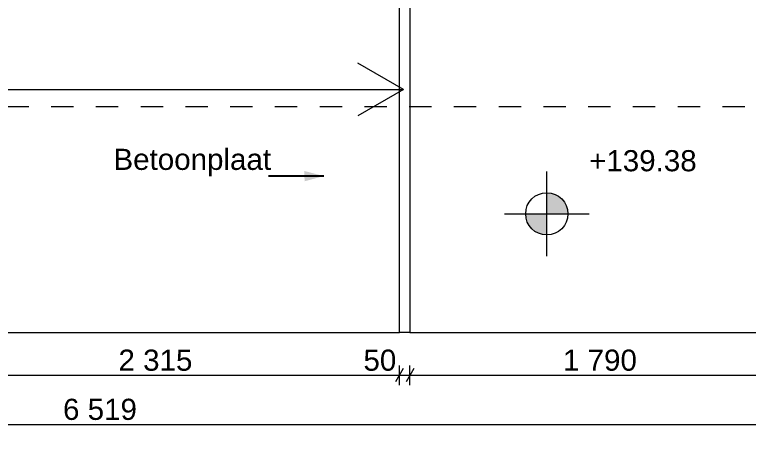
# Model space of a CAD drawing. Header units: millimetres. Extents: x 10585 to 27248, y -6479 to 7523.
# Drawn here: x 18116 to 21591, y 1190 to 3176 of the extents above; entities that cross this region are included whole.
import ezdxf

# ---------------------------------------------------------------- set-up
doc = ezdxf.new("R2010")
doc.units = ezdxf.units.MM
doc.header["$MEASUREMENT"] = 0
doc.linetypes.add('Dashed', pattern=[211.666667, 105.833333, -105.833333])
doc.layers.add('Dimensioning - General', color=7, linetype='Continuous')
for name, color, linetype, lineweight in [('Dimensioning - General_Pen_No__1', 7, 'Continuous', 13), ('New_0_Pen_No__1', 7, 'Continuous', 13), ('New_0_Pen_No__2', 8, 'Continuous', 15), ('New_Dimensioning - General_Pen_No__1', 7, 'Continuous', 13), ('New_Structural - Bearing_Pen_No__1', 7, 'Continuous', 13)]:
    doc.layers.add(name, color=color, linetype=linetype, lineweight=lineweight)
doc.styles.add('GENERATED_STYLE_1', font='')
doc.styles.get('GENERATED_STYLE_1').set_extended_font_data('Arial')
doc.dimstyles.new('GENERATED_STYLE__1', dxfattribs={"dimtxt": 100, "dimasz": 47.5, "dimexe": 0.18, "dimexo": 0.0625, "dimgap": 0, "dimtad": 1, "dimtih": 1, "dimtoh": 1, "dimdec": 0, "dimzin": 0, "dimdsep": 46, "dimtxsty": 'GENERATED_STYLE_1', "dimblk": 'ARROWHEAD_2', "dimblk1": 'ARROWHEAD_2', "dimblk2": 'ARROWHEAD_2', "dimcen": 0.09, "dimse1": 1, "dimse2": 1, "dimclrd": 7, "dimclre": 7, "dimclrt": 7, "dimadec": 0, "dimazin": 0, "dimtfac": 1, "dimtdec": 4, "dimtmove": 0, "dimatfit": 3, "dimfxl": 0, "dimtolj": 1, "dimtzin": 0, "dimarcsym": 0})
doc.dimstyles.new('GENERATED_STYLE__3', dxfattribs={"dimtxt": 0.18, "dimasz": 91.2, "dimexe": 0.18, "dimexo": 0.0625, "dimgap": 0, "dimtad": 0, "dimtih": 1, "dimtoh": 1, "dimdec": 4, "dimzin": 0, "dimdsep": 46, "dimcen": 0.09, "dimadec": 0, "dimazin": 0, "dimtfac": 1, "dimtdec": 4, "dimtmove": 0, "dimatfit": 3, "dimldrblk": 'ARROWHEAD_5', "dimfxl": 0, "dimtolj": 1, "dimtzin": 0, "dimarcsym": 0})

# ---------------------------------------------------------------- blocks, each defined once
blk = doc.blocks.new('*D6')
at = {"layer": 'Dimensioning - General_Pen_No__1', "color": 7, "linetype": 'Continuous', "lineweight": 13}
for p, q in [((17638.8, 1500.7), (17602.7, 1438.2)), ((17620.7, 1422.5), (17620.7, 1516.3)), ((19953.4, 1500.7), (19917.3, 1438.2)), ((19935.3, 1422.5), (19935.3, 1516.3)), ((17620.7, 1469.4), (19935.3, 1469.4))]:
    blk.add_line(p, q, dxfattribs=at)
at = {"layer": 'Dimensioning - General_Pen_No__1', "color": 7, "lineweight": 13, "char_height": 100, "attachment_point": 7, "style": 'GENERATED_STYLE_1'}
for s, insert in [('\\A1;{\\pql;\\fArial|b0|i0|c0|p34;2\xa0315}', (18607, 1489.4)), ('\\A1;{\\pql;\\fArial|b0|i0|c0|p34;50}', (19765.5, 1489.4))]:
    blk.add_mtext(s, dxfattribs=dict(at, insert=insert))
blk = doc.blocks.new('ARROWHEAD_2')
at = {"color": 0, "linetype": 'Continuous', "lineweight": 0}
for p, q in [((0, 0), (-1, 0)), ((-0.378, -0.655), (0.378, 0.655))]:
    blk.add_line(p, q, dxfattribs=at)
blk = doc.blocks.new('*D7')
at = {"layer": 'Dimensioning - General_Pen_No__1', "color": 7, "linetype": 'Continuous', "lineweight": 13}
for p, q in [((19953.4, 1500.7), (19917.3, 1438.2)), ((19935.3, 1422.5), (19935.3, 1516.3)), ((20003.4, 1500.7), (19967.3, 1438.2)), ((19985.3, 1422.5), (19985.3, 1516.3)), ((19935.3, 1469.4), (19985.3, 1469.4))]:
    blk.add_line(p, q, dxfattribs=at)
blk = doc.blocks.new('*D8')
at = {"layer": 'Dimensioning - General_Pen_No__1', "color": 7, "linetype": 'Continuous', "lineweight": 13}
for p, q in [((20003.4, 1500.7), (19967.3, 1438.2)), ((19985.3, 1422.5), (19985.3, 1516.3)), ((21757.2, 1438.2), (21793.3, 1500.7)), ((21775.3, 1422.5), (21775.3, 1516.3)), ((19985.3, 1469.4), (21775.3, 1469.4)), ((21775.3, 1469.4), (21805.8, 1469.4))]:
    blk.add_line(p, q, dxfattribs=at)
at = {"layer": 'Dimensioning - General_Pen_No__1', "color": 7, "lineweight": 13, "insert": (20709.3, 1489.4), "char_height": 100, "attachment_point": 7, "style": 'GENERATED_STYLE_1'}
blk.add_mtext('\\A1;{\\pql;\\fArial|b0|i0|c0|p34;1\xa0790}', dxfattribs=at)
blk = doc.blocks.new('*D11')
at = {"layer": 'Dimensioning - General_Pen_No__1', "color": 7, "linetype": 'Continuous', "lineweight": 13}
for p, q in [((15274.1, 1268.1), (15238.1, 1205.6)), ((15256.1, 1190), (15256.1, 1283.7)), ((21757.2, 1205.6), (21793.3, 1268.1)), ((21775.3, 1190), (21775.3, 1283.7)), ((15225.5, 1236.8), (15256.1, 1236.8)), ((15256.1, 1236.8), (21775.3, 1236.8)), ((21775.3, 1236.8), (21805.8, 1236.8))]:
    blk.add_line(p, q, dxfattribs=at)
at = {"layer": 'Dimensioning - General_Pen_No__1', "color": 7, "lineweight": 13, "insert": (18344.7, 1256.8), "char_height": 100, "attachment_point": 7, "style": 'GENERATED_STYLE_1'}
blk.add_mtext('\\A1;{\\pql;\\fArial|b0|i0|c0|p34;6\xa0519}', dxfattribs=at)
blk = doc.blocks.new('ARROWHEAD_5')
at = {"linetype": 'Continuous', "lineweight": 0}
blk.add_hatch(color=0, dxfattribs=at).paths.add_polyline_path([(-1, 0.2679), (0, 0), (-1, -0.2679)])
at = {"color": 0, "linetype": 'Continuous', "lineweight": 0}
blk.add_line((0, 0), (-1, 0), dxfattribs=at)

msp = doc.modelspace()

# ---------------------------------------------------------------- hatches: boundary and pattern name
at = {"layer": 'New_Dimensioning - General_Pen_No__1', "linetype": 'Continuous', "lineweight": 13}
for points in [[(20632.8, 2233.2), (20732.8, 2233.2), (20725.2, 2271.4), (20703.5, 2303.9), (20671.1, 2325.6), (20632.8, 2333.2)], [(20632.8, 2233.2), (20532.8, 2233.2), (20540.4, 2194.9), (20562.1, 2162.5), (20594.6, 2140.8), (20632.8, 2133.2)]]:
    msp.add_hatch(color=7, dxfattribs=at).paths.add_polyline_path(points)

# ---------------------------------------------------------------- linework, layer by layer
at = {"layer": 'New_0_Pen_No__1', "color": 7, "linetype": 'Continuous', "lineweight": 13}
for p, q in [((19955.3, 2821.3), (19738.8, 2946.3)), ((15256.1, 2821.3), (19955.3, 2821.3)), ((19955.3, 2821.3), (19738.8, 2696.3))]:
    msp.add_line(p, q, dxfattribs=at)
at = {"layer": 'New_0_Pen_No__2', "color": 8, "linetype": 'Dashed', "lineweight": 15}
msp.add_line((14690.2, 2741.6), (22494.3, 2741.6), dxfattribs=at)
at = {"layer": 'New_Dimensioning - General_Pen_No__1', "color": 7, "linetype": 'Continuous', "lineweight": 13}
for p, q in [((20632.8, 2033.2), (20632.8, 2433.2)), ((20432.8, 2233.2), (20832.8, 2233.2))]:
    msp.add_line(p, q, dxfattribs=at)
msp.add_circle((20632.8, 2233.2), 100, dxfattribs=at)
at = {"layer": 'New_Structural - Bearing_Pen_No__1', "color": 7, "linetype": 'Continuous', "lineweight": 13, "flags": 128}
for points in [[(19985.3, 1671.1), (21775.3, 1671.1), (21775.3, 4891.4), (19985.3, 4891.4)], [(17620.7, 1671.1), (19935.3, 1671.1), (19935.3, 3971.4), (17620.7, 3971.4)], [(19935.3, 1671.1), (19935.3, 3971.4), (19985.3, 3971.4), (19985.3, 1671.1)]]:
    msp.add_lwpolyline(points, close=True, dxfattribs=at)

# ---------------------------------------------------------------- texts
at = {"layer": 'New_0_Pen_No__1', "color": 7, "linetype": 'Continuous', "lineweight": 13, "insert": (18583.1, 2410.9), "char_height": 100, "attachment_point": 7, "style": 'GENERATED_STYLE_1'}
msp.add_mtext('\\A1;{\\pql;\\fArial|b0|i0|c0|p34;Betoonplaat}', dxfattribs=at)
at = {"layer": 'New_Dimensioning - General_Pen_No__1', "color": 7, "lineweight": 13, "insert": (20832.8, 2433.2), "char_height": 100, "attachment_point": 7, "style": 'GENERATED_STYLE_1'}
msp.add_mtext('\\A1;{\\pql;\\fArial|b0|i0|c0|p34;+139.38}', dxfattribs=at)

# ---------------------------------------------------------------- dimensions: what is measured, and where the dimension line sits
at = {"layer": 'Dimensioning - General', "color": 7, "linetype": 'Continuous', "lineweight": 13}
for base, p1, p2, picture, middle in [((19935.3, 1469.4), (17620.7, 1671.1), (19935.3, 1671.1), '*D6', (18778.8, 1539.4)), ((21775.3, 1469.4), (19985.3, 1671.1), (21775.3, 1671.1), '*D8', (20881.1, 1539.4)), ((19985.3, 1469.4), (19935.3, 1671.1), (19985.3, 1671.1), '*D7', (19841.7, 1539.4)), ((21775.3, 1236.8), (15256.1, 1469.4), (21775.3, 1469.4), '*D11', (18516.5, 1306.8))]:
    dim = msp.add_linear_dim(base=base, p1=p1, p2=p2, dimstyle='GENERATED_STYLE__1', dxfattribs=at)
    dim.commit()
    dim.dimension.update_dxf_attribs({"geometry": picture, "text_midpoint": middle, "dimtype": 160})

# ---------------------------------------------------------------- leaders
at = {"layer": 'New_0_Pen_No__2', "color": 8, "linetype": 'Continuous', "lineweight": 15, "annotation_type": 0, "has_hookline": 1, "hookline_direction": 1, "text_width": 733.7}
msp.add_leader([(19577.9, 2411.8), (19316.8, 2410.9)], dimstyle='GENERATED_STYLE__3', dxfattribs=at)

doc.saveas('drawing.dxf')
